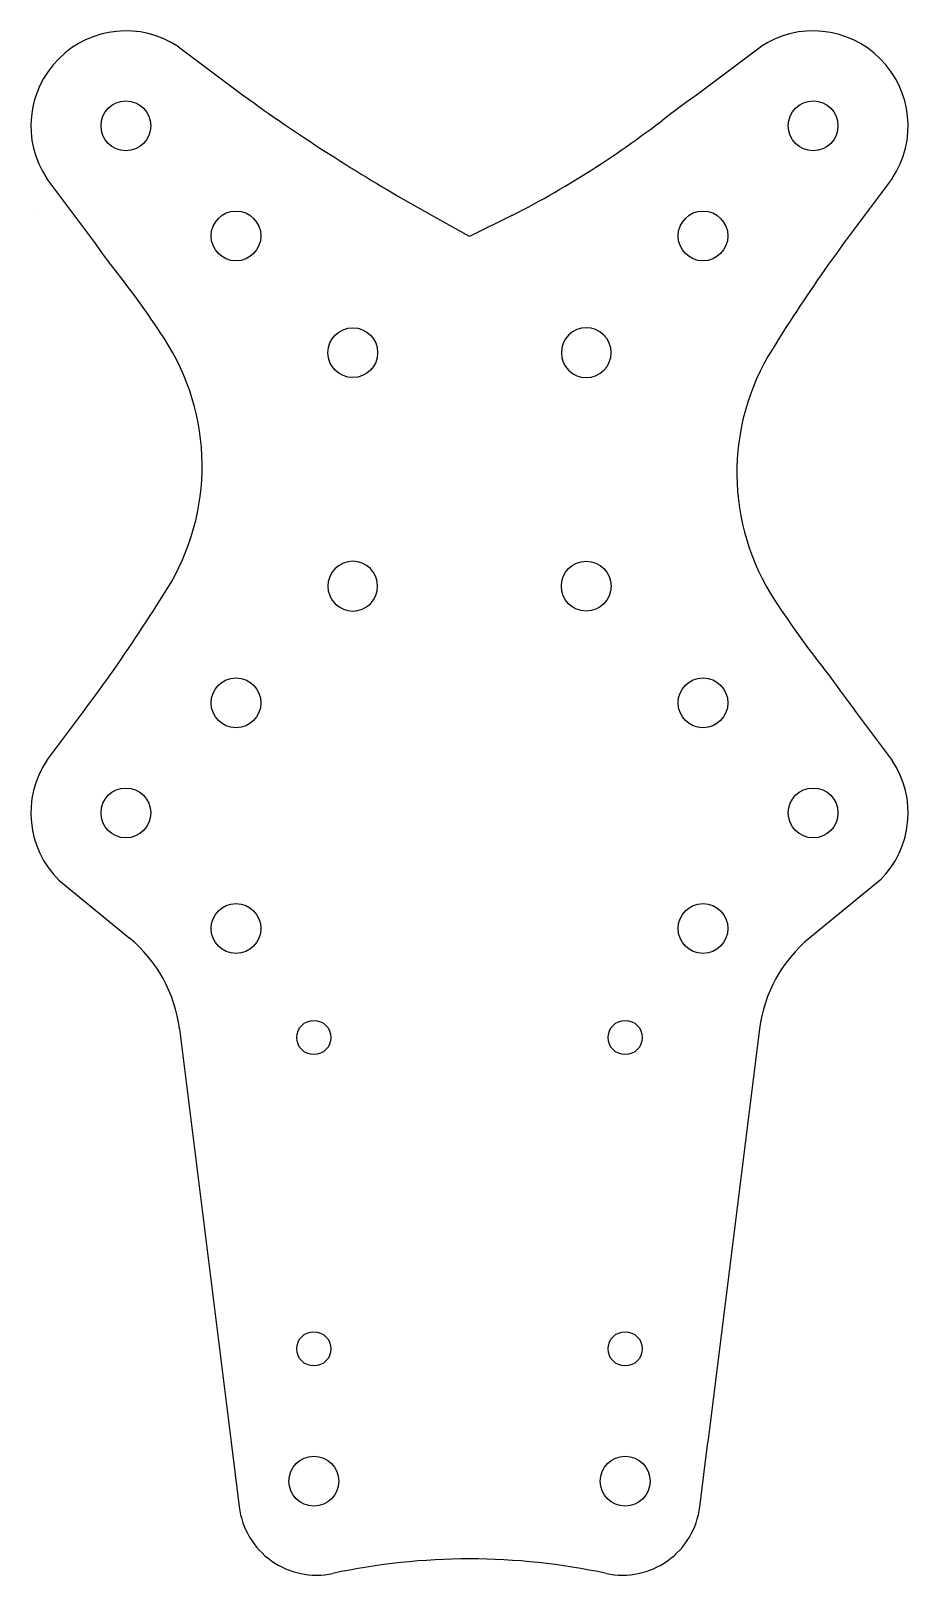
# Model space of a CAD drawing. Header units: millimetres. Extents: x -28.2 to 28.2, y -58 to 41.2.
import ezdxf

# ---------------------------------------------------------------- set-up
doc = ezdxf.new("R2010")
doc.units = ezdxf.units.MM
doc.layers.get('0').update_dxf_attribs({"linetype": 'CONTINUOUS'})

msp = doc.modelspace()

# ---------------------------------------------------------------- linework, layer by layer
for p, q in [((-27.778, 29.464), (-27.778, 29.464)), ((-27.778, 29.464), (-27.778, 29.464)), ((0, 27.961), (-2.559, 29.392)), ((2.723, 29.31), (0, 27.961)), ((-26.387, -13.387), (-21.857, -17.1)), ((26.387, -13.387), (21.857, -17.1)), ((-18.632, -22.944), (-15.312, -49.504)), ((18.632, -22.944), (15.312, -49.504)), ((-15.312, -49.504), (-14.793, -53.66)), ((14.793, -53.66), (15.312, -49.5))]:
    msp.add_line(p, q)
for points in [[(6.368, 21.631, 0.999876), (8.631, 19.368, 0.999876)], [(-8.631, 6.632, 0.999876), (-6.368, 4.369, 0.999876)]]:
    msp.add_lwpolyline(points, format="xyb", close=True)
for centre, radius in [((-22.071, 35.071), 1.6), ((22.071, 35.071), 1.6), ((-15, 28), 1.6), ((15, 28), 1.6), ((-7.5, 20.5), 1.6), ((7.5, 5.5), 1.6), ((-15, -2), 1.6), ((15, -2), 1.6), ((-22.071, -9.071), 1.6), ((22.071, -9.071), 1.6), ((-15, -16.5), 1.6), ((15, -16.5), 1.6), ((-10, -23.5), 1.1), ((10, -23.5), 1.1), ((-10, -43.5), 1.1), ((10, -43.5), 1.1), ((-10, -52), 1.6), ((10, -52), 1.6)]:
    msp.add_circle(centre, radius)
for centre, radius, start, end in [((-22.071, 35.071), 6.104, 56.46269, 213.53731), ((22.071, 35.071), 6.104, -33.53731, 123.53731), ((131.426, 236.578), 247.22, 232.60902, 234.20131), ((-131.426, 236.578), 247.22, 305.79869, 307.39098), ((58.104, 137.806), 124.231, 234.98294, 240.77115), ((-25.501, 84.503), 61.991, 297.08472, 308.61125), ((-223.578, -118.426), 247.22, 35.79869, 37.39098), ((223.578, -118.426), 247.22, 142.60902, 144.20131), ((-71.503, -12.501), 61.991, 33.18253, 38.61125), ((124.806, -45.104), 124.231, 144.98294, 147.99832), ((-32.174, 13.217), 15, -32.00168, 33.18253), ((32.174, 12.783), 15, 147.99832, 213.18253), ((-124.806, 71.104), 124.231, 324.98294, 327.99832), ((71.503, 38.501), 61.991, 213.18253, 218.61125), ((-223.578, 144.426), 247.22, 322.60902, 324.20131), ((223.578, 144.426), 247.22, 215.79869, 217.39098), ((-22.071, -9.071), 6.104, 146.46269, 225), ((22.071, -9.071), 6.104, -45, 33.53731), ((-27.562, -24.061), 9, 7.12502, 50.66026), ((27.562, -24.061), 9, 129.33974, 172.87498), ((-9.831, -53.04), 5, 187.12502, 282.07324), ((9.831, -53.04), 5, 257.92676, 352.87498), ((0, -99.003), 42.003, 77.92676, 102.07324)]:
    msp.add_arc(centre, radius, start, end)

doc.saveas('drawing.dxf')
